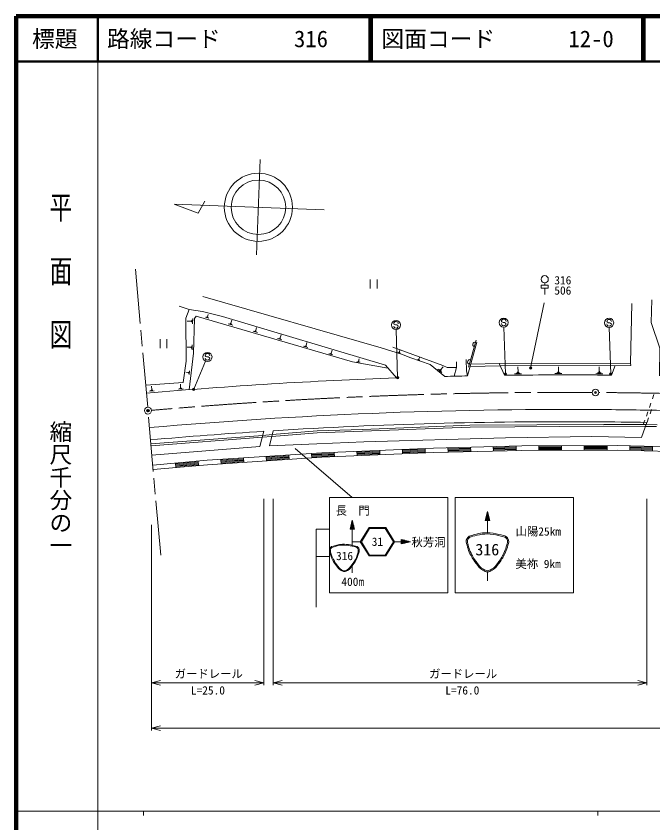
# Model space of a CAD drawing. Units: millimetres, scale not verified. Extents: x 40000 to 680000, y 20000 to 380000.
# Drawn here: x 40000 to 180100, y 202409 to 380000 of the extents above; entities that cross this region are included whole.
import ezdxf
from ezdxf.enums import TextEntityAlignment as Align

# ---------------------------------------------------------------- set-up
doc = ezdxf.new("R2010")
doc.units = ezdxf.units.MM
doc.header["$LTSCALE"] = 1000
doc.header["$PDMODE"] = 32
doc.header["$PDSIZE"] = 500
doc.linetypes.add('CHAIN', pattern=[18.5, 12, -1.5, 3.5, -1.5])
for name, color, linetype, lineweight in [('M-BGD', 7, 'Continuous', 13), ('M-BMK', 2, 'CHAIN', 13), ('M-BMK-SRVR', 3, 'Continuous', 13), ('M-STR-STRC', 7, 'Continuous', 13), ('M-TTL', 2, 'Continuous', 140), ('M-TTL-BAND', 7, 'Continuous', 13), ('M-TTL-LINE', 7, 'Continuous', 50)]:
    doc.layers.add(name, color=color, linetype=linetype, lineweight=lineweight)
doc.layers.add('M-OTRS', color=6, linetype='Continuous')
doc.layers.add('M-TTL-TXT', color=7, linetype='Continuous')
doc.styles.add('@ＭＳ ゴシック', font='')
doc.styles.add('ＭＳ ゴシック', font='')
doc.styles.get('@ＭＳ ゴシック').set_extended_font_data('@MS Gothic')
doc.styles.get('ＭＳ ゴシック').set_extended_font_data('MS Gothic')

msp = doc.modelspace()

# ---------------------------------------------------------------- linework, layer by layer
at = {"layer": 'M-BGD'}
for p, q in [((92899, 327428), (93711, 348413)), ((80087, 336624), (81536, 339252)), ((74789, 338637), (80087, 336624)), ((107794, 337360), (74789, 338637)), ((117934, 322031), (117934, 320031)), ((119434, 320031), (119434, 322031)), ((81114, 318273), (120340, 306967)), ((75879, 316187), (78092, 315452)), ((77346, 313500), (78092, 315452)), ((78092, 315452), (81016, 314954)), ((81016, 314954), (85411, 313895)), ((77396, 304067), (77346, 313500)), ((78471, 312858), (77641, 312887)), ((78474, 312932), (78469, 312784)), ((78595, 313002), (78585, 312706)), ((78719, 313146), (78698, 312553)), ((78847, 313438), (78806, 312253)), ((78997, 305818), (79262, 313463)), ((79262, 313463), (79623, 313948)), ((79623, 313948), (113981, 303880)), ((82373, 313510), (81667, 313716)), ((82218, 313632), (81865, 313735)), ((82150, 313728), (81974, 313780)), ((82127, 313812), (82038, 313838)), ((82082, 313825), (82227, 314319)), ((85411, 313895), (121283, 303147)), ((87258, 312411), (87458, 313093)), ((87659, 311976), (86685, 312261)), ((87444, 312145), (86957, 312287)), ((87351, 312278), (87107, 312349)), ((87319, 312393), (87197, 312429)), ((92782, 310759), (92662, 310794)), ((92722, 310776), (92918, 311447)), ((93117, 310348), (92158, 310629)), ((92905, 310514), (92426, 310655)), ((92813, 310645), (92574, 310716)), ((98485, 308727), (97523, 309009)), ((98273, 308893), (97792, 309034)), ((98181, 309025), (97940, 309095)), ((98149, 309139), (98029, 309174)), ((98089, 309156), (98286, 309830)), ((71684, 308880), (71684, 306880)), ((73184, 306880), (73184, 308880)), ((78628, 307352), (78610, 306820)), ((78744, 307614), (78707, 306551)), ((104189, 307046), (103241, 307324)), ((103980, 307211), (103506, 307349)), ((103889, 307340), (103652, 307409)), ((103858, 307452), (103739, 307487)), ((103798, 307470), (103993, 308133)), ((139340, 300804), (141350, 308204)), ((141236, 308684), (139517, 302743)), ((78406, 307093), (77662, 307119)), ((78053, 297768), (78997, 305818)), ((78409, 307160), (78404, 307027)), ((78517, 307223), (78508, 306957)), ((109689, 305414), (108781, 305680)), ((109489, 305571), (109035, 305704)), ((109402, 305695), (109175, 305762)), ((109372, 305803), (109258, 305836)), ((109315, 305819), (109501, 306455)), ((120340, 306967), (124775, 305617)), ((122897, 307150), (133903, 303082)), ((124557, 305830), (124015, 305995)), ((124438, 305925), (124167, 306008)), ((124386, 306000), (124251, 306042)), ((124369, 306065), (124301, 306085)), ((124335, 306075), (124451, 306455)), ((124775, 305617), (126867, 304768)), ((76718, 299372), (77396, 304067)), ((113981, 303880), (121809, 302539)), ((115675, 303811), (114974, 303931)), ((115512, 303911), (115161, 303972)), ((115436, 303997), (115261, 304027)), ((115404, 304074), (115317, 304089)), ((115360, 304082), (115444, 304572)), ((126867, 304768), (131133, 303322)), ((128818, 304249), (128288, 304429)), ((128703, 304347), (128438, 304437)), ((128655, 304423), (128522, 304468)), ((128640, 304487), (128573, 304509)), ((128607, 304498), (128732, 304869)), ((136887, 302663), (136887, 303900)), ((121283, 303147), (123682, 300368)), ((131133, 303322), (134320, 300689)), ((133689, 301575), (132800, 302309)), ((133540, 301847), (133096, 302214)), ((133502, 302028), (133280, 302211)), ((133520, 302162), (133409, 302254)), ((133465, 302208), (133978, 302830)), ((133903, 303082), (134864, 302632)), ((134864, 302632), (136887, 302663)), ((136369, 300739), (136887, 302663)), ((146508, 303029), (139908, 302894)), ((146282, 303529), (140044, 303397)), ((146282, 303529), (175192, 303587)), ((146282, 303529), (147453, 300938)), ((146508, 303029), (175224, 303087)), ((150428, 301716), (150426, 302797)), ((159328, 301756), (159326, 302825)), ((168319, 301750), (168317, 302829)), ((171000, 300973), (171840, 303080)), ((77876, 301526), (77327, 301590)), ((77882, 301575), (77870, 301477)), ((77966, 301615), (77943, 301419)), ((78056, 301703), (78010, 301311)), ((78157, 301890), (78065, 301106)), ((151200, 301254), (149656, 301252)), ((150814, 301408), (150042, 301407)), ((150621, 301562), (150235, 301561)), ((150524, 301716), (150331, 301716)), ((160093, 301298), (158565, 301296)), ((159711, 301451), (158947, 301449)), ((159519, 301603), (159137, 301602)), ((159424, 301756), (159233, 301755)), ((169090, 301289), (167548, 301287)), ((168704, 301442), (167934, 301441)), ((168511, 301596), (168126, 301596)), ((168415, 301750), (168222, 301750)), ((68518, 298749), (76718, 299372)), ((69837, 297798), (69777, 298519)), ((76200, 298238), (76140, 298959)), ((70378, 297531), (69348, 297446)), ((70112, 297613), (69597, 297570)), ((69975, 297705), (69717, 297684)), ((69902, 297803), (69773, 297792)), ((76741, 297972), (75710, 297886)), ((76475, 298053), (75959, 298010)), ((76337, 298146), (76080, 298124)), ((76264, 298243), (76136, 298233)), ((180006, 295740), (180342, 296682)), ((179335, 293855), (179671, 294797)), ((179821, 293429), (179485, 292487)), ((178665, 291971), (179000, 292913)), ((179150, 291545), (178815, 290603)), ((116231, 289037), (139860, 289923)), ((116246, 288637), (139869, 289523)), ((139860, 289923), (169341, 290131)), ((139869, 289523), (169341, 289731)), ((169341, 290131), (178630, 290084)), ((169341, 289731), (178488, 289685)), ((178801, 290567), (177626, 287250)), ((177994, 290087), (178329, 291029)), ((178488, 289687), (180906, 289627)), ((178630, 290084), (181024, 290024)), ((69653, 285826), (94266, 287705)), ((94501, 288614), (93633, 285259)), ((94266, 287705), (96348, 287900)), ((95758, 285386), (96545, 288742)), ((96251, 287491), (106246, 288280)), ((96348, 287900), (106223, 288680)), ((106223, 288680), (116231, 289037)), ((106246, 288280), (116246, 288637)), ((69684, 285427), (94160, 287295)), ((94160, 287293), (96251, 287489)), ((106152, 285863), (116490, 286293)), ((116490, 286293), (147674, 287143)), ((147674, 287143), (166695, 287469)), ((166695, 287469), (177626, 287250)), ((69871, 283341), (93633, 285259)), ((95758, 285386), (106152, 285863)), ((107234, 283883), (131858, 284929)), ((114999, 284213), (115041, 283214)), ((115007, 284013), (120003, 284225)), ((120037, 283426), (119994, 284425)), ((124990, 284637), (125032, 283638)), ((124998, 284438), (129993, 284650)), ((125007, 284238), (130002, 284450)), ((125015, 284038), (130010, 284250)), ((130027, 283851), (129985, 284850)), ((131858, 284929), (151234, 285396)), ((131891, 283930), (151248, 284396)), ((135001, 285005), (135025, 284005)), ((135006, 284805), (140004, 284925)), ((135010, 284605), (140009, 284725)), ((135015, 284405), (140014, 284526)), ((135020, 284205), (140019, 284326)), ((140023, 284126), (139999, 285125)), ((144998, 285246), (145022, 284246)), ((145003, 285046), (150001, 285166)), ((145008, 284846), (150006, 284966)), ((145012, 284646), (150011, 284766)), ((145017, 284446), (150016, 284566)), ((150021, 284366), (149996, 285366)), ((151234, 285396), (172265, 285483)), ((151248, 284396), (172253, 284483)), ((155016, 285411), (155020, 284411)), ((155017, 285211), (160017, 285232)), ((155018, 285011), (160018, 285032)), ((155018, 284811), (160018, 284832)), ((155019, 284611), (160019, 284632)), ((160020, 284432), (160016, 285432)), ((165016, 285453), (165020, 284453)), ((165017, 285253), (170017, 285274)), ((165018, 285053), (170018, 285074)), ((165018, 284853), (170018, 284874)), ((165019, 284653), (170019, 284674)), ((170020, 284474), (170016, 285474)), ((172253, 284483), (203309, 283668)), ((172265, 285483), (203339, 284668)), ((175045, 285410), (175019, 284410)), ((175024, 284610), (180023, 284479)), ((175030, 284810), (180028, 284679)), ((175035, 285010), (180033, 284879)), ((175040, 285210), (180038, 285079)), ((180017, 284279), (180044, 285279)), ((82001, 282226), (107234, 283883)), ((82077, 281229), (107288, 282884)), ((85030, 282425), (85096, 281427)), ((85043, 282225), (90033, 282553)), ((90085, 281754), (90020, 282752)), ((95009, 283080), (95074, 282082)), ((95022, 282880), (100011, 283208)), ((95035, 282681), (100024, 283008)), ((95048, 282481), (100037, 282809)), ((95061, 282282), (100050, 282609)), ((100064, 282410), (99998, 283407)), ((104987, 283735), (105053, 282737)), ((105000, 283535), (107245, 283683)), ((107256, 283483), (105014, 283336)), ((105027, 283136), (107267, 283283)), ((107278, 283084), (105040, 282937)), ((110012, 283800), (107245, 283683)), ((107256, 283483), (110020, 283601)), ((110029, 283401), (107267, 283283)), ((107278, 283084), (110037, 283201)), ((107288, 282884), (131891, 283930)), ((110003, 284000), (110046, 283001)), ((115016, 283813), (120011, 284025)), ((115024, 283613), (120020, 283826)), ((115033, 283413), (120028, 283626)), ((125023, 283838), (130019, 284050)), ((70061, 281185), (82001, 282226)), ((70148, 280188), (82077, 281229)), ((75042, 281619), (75129, 280623)), ((75059, 281420), (80040, 281854)), ((75077, 281221), (80058, 281655)), ((75094, 281021), (80075, 281456)), ((75111, 280822), (80092, 281256)), ((80110, 281057), (80023, 282053)), ((85056, 282026), (90046, 282353)), ((85070, 281826), (90059, 282154)), ((85083, 281626), (90072, 281954))]:
    msp.add_line(p, q, dxfattribs=at)
for points in [[(175438, 316762), (175192, 303587), (175224, 303087)], [(179886, 317543), (179717, 312588), (181622, 306934), (181582, 300817)], [(139340, 300804), (139081, 301896), (139007, 304418)]]:
    msp.add_lwpolyline(points, dxfattribs=at)
for radius in [7500, 6000]:
    msp.add_circle((93305, 337921), radius, dxfattribs=at)
for centre, radius, start, end in [((140958, 307723), 500, 73.86281, 253.86281), ((139847, 303881), 500, 73.86281, 253.86281), ((160805, -752828), 1053850, 92.01868, 95.01543), ((160805, -752828), 1053850, 91.16708, 91.44007), ((160805, -752828), 1053850, 89.63577, 90.7259), ((160881, -745062), 1046084, 89.44574, 89.63723), ((160805, -752828), 1046250, 89.63578, 95.01541), ((160728, -760689), 1054112, 88.85603, 89.63431), ((160805, -752828), 1043550, 89.63578, 93.53037), ((160671, -766507), 1057230, 89.01737, 89.63325), ((160805, -752828), 1043550, 93.64283, 95.0154)]:
    msp.add_arc(centre, radius, start, end, dxfattribs=at)
at = {"layer": 'M-BMK'}
for p, q in [((68944, 293899), (66197, 325179)), ((71802, 261354), (69075, 292405))]:
    msp.add_line(p, q, dxfattribs=at)
for start, end in [(89.67671, 94.97449), (88.84879, 89.59485)]:
    msp.add_arc((160805, -752828), 1050000, start, end, dxfattribs=at)
at = {"layer": 'M-BMK-SRVR'}
for centre in [(167479, 297151), (69010, 293152)]:
    msp.add_circle(centre, 750, dxfattribs=at)
for p in [(167479, 297151), (69010, 293152)]:
    msp.add_point(p, dxfattribs=at)
at = {"layer": 'M-OTRS'}
msp.add_point((69010, 293152), dxfattribs=at)
at = {"layer": 'M-STR-STRC'}
for p, q in [((157098, 320786), (155498, 320786)), ((155498, 320786), (155498, 320086)), ((157098, 320086), (155498, 320086)), ((156298, 321276), (156298, 320786)), ((156298, 320086), (156298, 318756)), ((157098, 320786), (157098, 320086)), ((153205, 302563), (156184, 316912)), ((146790, 312811), (146896, 312675)), ((146896, 312675), (147141, 312563)), ((147141, 312563), (147441, 312561)), ((147441, 312561), (147686, 312422)), ((169981, 312757), (170087, 312621)), ((170087, 312621), (170332, 312509)), ((123093, 312283), (123198, 312147)), ((123198, 312147), (123444, 312035)), ((123444, 312035), (123744, 312032)), ((123922, 300398), (123590, 311011)), ((123744, 312032), (123989, 311893)), ((123989, 311893), (124089, 311775)), ((147676, 301231), (147287, 311540)), ((147686, 312422), (147786, 312303)), ((170332, 312509), (170633, 312507)), ((170834, 301224), (170478, 311486)), ((170633, 312507), (170878, 312368)), ((170878, 312368), (170977, 312250)), ((79068, 297848), (81678, 304063)), ((81600, 305242), (81706, 305106)), ((81706, 305106), (81951, 304994)), ((81951, 304994), (82252, 304992)), ((82252, 304992), (82497, 304852)), ((82497, 304852), (82596, 304734)), ((101431, 284831), (113932, 274031)), ((94501, 232757), (94501, 273724)), ((96545, 232757), (96545, 273724)), ((178802, 232757), (178802, 273724)), ((143708, 270940), (143208, 268940)), ((143508, 270140), (143508, 268940)), ((143608, 268940), (143608, 270540)), ((143708, 270940), (144208, 268940)), ((143708, 270940), (143708, 268940)), ((143808, 268940), (143808, 270540)), ((143908, 270140), (143908, 268940)), ((113970, 269059), (113470, 267059)), ((113770, 268259), (113770, 267059)), ((113870, 267059), (113870, 268659)), ((113970, 269059), (114470, 267059)), ((113970, 269059), (113970, 267059)), ((114070, 267059), (114070, 268659)), ((114170, 268259), (114170, 267059)), ((143208, 268940), (144208, 268940)), ((143308, 269340), (143308, 268940)), ((143408, 268940), (143408, 269740)), ((143708, 266266), (143708, 268940)), ((144008, 268940), (144008, 269740)), ((144108, 269340), (144108, 268940)), ((69766, 267996), (69766, 222757)), ((105984, 249902), (105984, 267031)), ((105984, 267031), (108984, 267031)), ((113470, 267059), (114470, 267059)), ((113570, 267459), (113570, 267059)), ((113670, 267059), (113670, 267859)), ((113970, 263502), (113970, 267059)), ((114270, 267059), (114270, 267859)), ((114370, 267459), (114370, 267059)), ((126742, 264306), (124742, 264806)), ((124742, 264806), (124742, 263806)), ((125142, 264706), (124742, 264706)), ((113970, 264306), (115710, 264306)), ((123270, 264306), (124742, 264306)), ((124742, 264606), (125542, 264606)), ((125942, 264506), (124742, 264506)), ((124742, 264406), (126342, 264406)), ((126742, 264306), (124742, 263806)), ((126742, 264306), (124742, 264306)), ((124742, 264206), (126342, 264206)), ((125942, 264106), (124742, 264106)), ((124742, 264006), (125542, 264006)), ((125142, 263906), (124742, 263906)), ((105984, 261031), (108984, 261031)), ((113970, 259021), (113970, 257420)), ((143708, 257661), (143708, 255661)), ((69766, 233257), (71766, 233757)), ((69766, 233257), (94501, 233257)), ((69766, 233257), (71766, 232757)), ((94501, 233257), (92501, 233757)), ((94501, 233257), (92501, 232757)), ((96545, 233257), (98545, 233757)), ((96545, 233257), (178802, 233257)), ((96545, 233257), (98545, 232757)), ((178802, 233257), (176802, 233757)), ((178802, 233257), (176802, 232757)), ((69766, 223257), (71766, 223757)), ((69766, 223257), (552110, 223257)), ((69766, 223257), (71766, 222757))]:
    msp.add_line(p, q, dxfattribs=at)
for points in [[(108984, 253031), (108984, 274031), (134984, 274031), (134984, 253031)], [(136611, 253031), (136611, 274031), (162611, 274031), (162611, 253031)], [(115710, 264306), (117645, 261156), (121335, 261156), (123270, 264306), (121335, 267456), (117645, 267456)], [(117762, 267246), (115957, 264306), (117762, 261366), (121218, 261366), (123024, 264306), (121218, 267246)]]:
    msp.add_lwpolyline(points, close=True, dxfattribs=at)
for centre, radius in [((156298, 322076), 800), ((123590, 312011), 1000), ((147287, 312540), 1000), ((170478, 312486), 1000), ((82097, 304971), 1000), ((153205, 302563), 250), ((153205, 302563), 200), ((153205, 302563), 150), ((153205, 302563), 100), ((153205, 302563), 50), ((153205, 302563), 20), ((123922, 300398), 250), ((123922, 300398), 200), ((123922, 300398), 150), ((123922, 300398), 100), ((123922, 300398), 50), ((123922, 300398), 20), ((147676, 301231), 250), ((147676, 301231), 200), ((147676, 301231), 150), ((147676, 301231), 100), ((147676, 301231), 50), ((147676, 301231), 20), ((170834, 301224), 250), ((170834, 301224), 200), ((170834, 301224), 150), ((170834, 301224), 100), ((170834, 301224), 50), ((170834, 301224), 20), ((79068, 297848), 250), ((79068, 297848), 200), ((79068, 297848), 150), ((79068, 297848), 100), ((79068, 297848), 50), ((79068, 297848), 20)]:
    msp.add_circle(centre, radius, dxfattribs=at)
for centre, start, end in [((123593, 312279), 359.55488, 179.55488), ((147290, 312807), 359.55488, 179.55488), ((170481, 312753), 359.55488, 179.55488), ((123589, 311779), 179.55488, 359.55488), ((147286, 312307), 179.55488, 359.55488), ((170477, 312253), 179.55488, 359.55488), ((82100, 305238), 359.55488, 179.55488), ((82096, 304738), 179.55488, 359.55488)]:
    msp.add_arc(centre, 500, start, end, dxfattribs=at)
for points, knots in [([(139708, 265518), (139472, 265371), (139359, 265249), (139208, 265018), (138887, 264528), (139074, 264093), (139208, 263518)], [0, 0, 0, 0, 1, 1, 1, 2, 2, 2, 2]), ([(139802, 265283), (139747, 265235), (139568, 265078), (139458, 264914), (139170, 264488), (139390, 263776), (139445, 263597)], [0, 0, 0, 0, 1, 1, 1, 2, 2, 2, 2]), ([(139708, 265518), (141408, 266047), (142119, 266273), (143708, 266266), (145298, 266260), (147470, 265591), (147708, 265518)], [0, 0, 0, 0, 1, 1, 1, 2, 2, 2, 2]), ([(139806, 265279), (140543, 265509), (142157, 266012), (143708, 266012), (145258, 266012), (147372, 265360), (147610, 265286)], [0, 0, 0, 0, 1, 1, 1, 2, 2, 2, 2]), ([(147612, 265286), (147667, 265238), (147847, 265079), (147958, 264914), (148246, 264487), (148026, 263774), (147970, 263595)], [0, 0, 0, 0, 1, 1, 1, 2, 2, 2, 2]), ([(147708, 265518), (147945, 265371), (148057, 265249), (148208, 265018), (148529, 264528), (148343, 264093), (148208, 263518)], [0, 0, 0, 0, 1, 1, 1, 2, 2, 2, 2]), ([(109420, 263221), (109255, 263118), (109176, 263033), (109070, 262871), (108846, 262528), (108976, 262224), (109070, 261821)], [0, 0, 0, 0, 1, 1, 1, 2, 2, 2, 2]), ([(109486, 263056), (109448, 263023), (109323, 262913), (109245, 262798), (109044, 262500), (109198, 262001), (109237, 261876)], [0, 0, 0, 0, 1, 1, 1, 2, 2, 2, 2]), ([(109420, 263221), (110610, 263591), (111108, 263749), (112220, 263745), (113333, 263740), (114854, 263272), (115020, 263221)], [0, 0, 0, 0, 1, 1, 1, 2, 2, 2, 2]), ([(109489, 263054), (110005, 263215), (111135, 263567), (112220, 263567), (113306, 263567), (114785, 263110), (114952, 263059)], [0, 0, 0, 0, 1, 1, 1, 2, 2, 2, 2]), ([(114953, 263059), (114992, 263025), (115118, 262914), (115195, 262798), (115397, 262499), (115243, 262000), (115204, 261875)], [0, 0, 0, 0, 1, 1, 1, 2, 2, 2, 2]), ([(115020, 263221), (115186, 263118), (115265, 263033), (115370, 262871), (115595, 262528), (115465, 262224), (115370, 261821)], [0, 0, 0, 0, 1, 1, 1, 2, 2, 2, 2]), ([(139208, 263518), (139388, 262819), (139476, 262590), (139708, 262018), (140137, 260963), (140446, 260609), (141208, 259518)], [0, 0, 0, 0, 1, 1, 1, 2, 2, 2, 2]), ([(139445, 263597), (139622, 262910), (139708, 262685), (139937, 262123), (140361, 261078), (140667, 260727), (141423, 259647)], [0, 0, 0, 0, 1, 1, 1, 2, 2, 2, 2]), ([(147971, 263597), (147794, 262910), (147708, 262685), (147480, 262123), (147055, 261078), (146749, 260727), (145994, 259647)], [0, 0, 0, 0, 1, 1, 1, 2, 2, 2, 2]), ([(148208, 263518), (148028, 262819), (147941, 262590), (147708, 262018), (147279, 260963), (146970, 260609), (146208, 259518)], [0, 0, 0, 0, 1, 1, 1, 2, 2, 2, 2]), ([(109070, 261821), (109197, 261332), (109258, 261171), (109420, 260771), (109721, 260032), (109937, 259784), (110470, 259021)], [0, 0, 0, 0, 1, 1, 1, 2, 2, 2, 2]), ([(109237, 261876), (109360, 261396), (109421, 261238), (109580, 260844), (109877, 260113), (110092, 259867), (110621, 259111)], [0, 0, 0, 0, 1, 1, 1, 2, 2, 2, 2]), ([(115204, 261876), (115081, 261396), (115020, 261238), (114861, 260844), (114564, 260113), (114349, 259867), (113820, 259111)], [0, 0, 0, 0, 1, 1, 1, 2, 2, 2, 2]), ([(115370, 261821), (115244, 261332), (115183, 261171), (115020, 260771), (114720, 260032), (114504, 259784), (113970, 259021)], [0, 0, 0, 0, 1, 1, 1, 2, 2, 2, 2]), ([(141208, 259518), (141758, 258792), (141967, 258389), (142708, 258018), (143079, 257832), (143294, 257662), (143708, 257662), (144123, 257662), (144337, 257832), (144708, 258018), (145449, 258389), (145659, 258792), (146208, 259518)], [0, 0, 0, 0, 1, 1, 1, 2, 2, 2, 3, 3, 3, 4, 4, 4, 4]), ([(141385, 259695), (141920, 258988), (142120, 258588), (142845, 258235), (143167, 258078), (143350, 257927), (143708, 257927), (144066, 257927), (144249, 258078), (144571, 258235), (145296, 258588), (145496, 258988), (146031, 259695)], [0, 0, 0, 0, 1, 1, 1, 2, 2, 2, 3, 3, 3, 4, 4, 4, 4]), ([(110470, 259021), (110855, 258512), (111002, 258231), (111520, 257971), (111780, 257841), (111930, 257721), (112220, 257721), (112511, 257721), (112661, 257841), (112920, 257971), (113439, 258231), (113586, 258512), (113970, 259021)], [0, 0, 0, 0, 1, 1, 1, 2, 2, 2, 3, 3, 3, 4, 4, 4, 4]), ([(110594, 259145), (110969, 258650), (111109, 258370), (111616, 258122), (111842, 258013), (111970, 257907), (112220, 257907), (112471, 257907), (112599, 258013), (112825, 258122), (113332, 258370), (113472, 258650), (113847, 259145)], [0, 0, 0, 0, 1, 1, 1, 2, 2, 2, 3, 3, 3, 4, 4, 4, 4])]:
    msp.add_open_spline(points, degree=3, knots=knots, dxfattribs=at)
for p in [(153205, 302563), (123922, 300398), (147676, 301231), (170834, 301224), (79068, 297848)]:
    msp.add_point(p, dxfattribs=at)
at = {"layer": 'M-TTL'}
for p, q in [((40000, 380000), (40000, 20000)), ((680000, 380000), (40000, 380000))]:
    msp.add_line(p, q, dxfattribs=at)
at = {"layer": 'M-TTL-BAND'}
for p, q in [((58000, 370000), (58000, 20000)), ((40000, 205000), (579000, 205000)), ((68000, 205000), (68000, 204000)), ((168000, 205000), (168000, 204000))]:
    msp.add_line(p, q, dxfattribs=at)
at = {"layer": 'M-TTL-LINE'}
for p, q in [((58000, 380000), (58000, 370000)), ((117750, 380000), (117750, 370000)), ((118250, 380000), (118250, 370000)), ((177750, 380000), (177750, 370000)), ((178250, 380000), (178250, 370000)), ((40000, 370000), (680000, 370000))]:
    msp.add_line(p, q, dxfattribs=at)

# ---------------------------------------------------------------- texts
at = {"layer": 'M-STR-STRC', "style": 'ＭＳ ゴシック'}
for s, height, p in [('316', 1833, (160295, 321861)), ('506', 1833, (160295, 319606)), ('31', 1833, (119490, 264306)), ('316', 2566, (143667, 262577)), ('316', 1833, (112262, 261164)), ('L=25.0', 1833, (82204, 231581)), ('L=76.0', 1833, (138179, 231581))]:
    msp.add_text(s, height=height, dxfattribs=at).set_placement(p, align=Align.MIDDLE_CENTER)
for s, p in [('長\u3000門', (114060, 271144)), ('山陽25km', (154891, 266559)), ('秋芳洞', (130744, 264192)), ('美祢 9km', (154851, 259407)), ('400m', (114066, 255492))]:
    msp.add_text(s, height=1833, rotation=359.998, dxfattribs=at).set_placement(p, align=Align.MIDDLE_CENTER)
for p in [(82378, 233751), (138353, 233751)]:
    msp.add_text('ガードレール', height=1833, dxfattribs=at).set_placement(p, align=Align.BOTTOM_CENTER)
at = {"layer": 'M-TTL-BAND', "style": '@ＭＳ ゴシック', "width": 1.4}
msp.add_text('平  面  図', height=3666, rotation=270, dxfattribs=at).set_placement((49777, 306475), align=Align.MIDDLE_RIGHT)
at = {"layer": 'M-TTL-BAND', "style": '@ＭＳ ゴシック'}
msp.add_text('縮尺千分の一', height=3666, rotation=270, dxfattribs=at).set_placement((49777, 261030), align=Align.MIDDLE_RIGHT)
at = {"layer": 'M-TTL-TXT', "style": 'ＭＳ ゴシック'}
msp.add_text('標題', height=3666, dxfattribs=at).set_placement((48500, 375000), align=Align.MIDDLE_CENTER)
for s, p in [('路線コード', (60000, 375000)), ('316', (101142, 375000)), ('図面コード', (120380, 375000)), ('12-0', (161521, 375000))]:
    msp.add_text(s, height=3666, dxfattribs=at).set_placement(p, align=Align.MIDDLE_LEFT)

doc.saveas('drawing.dxf')
